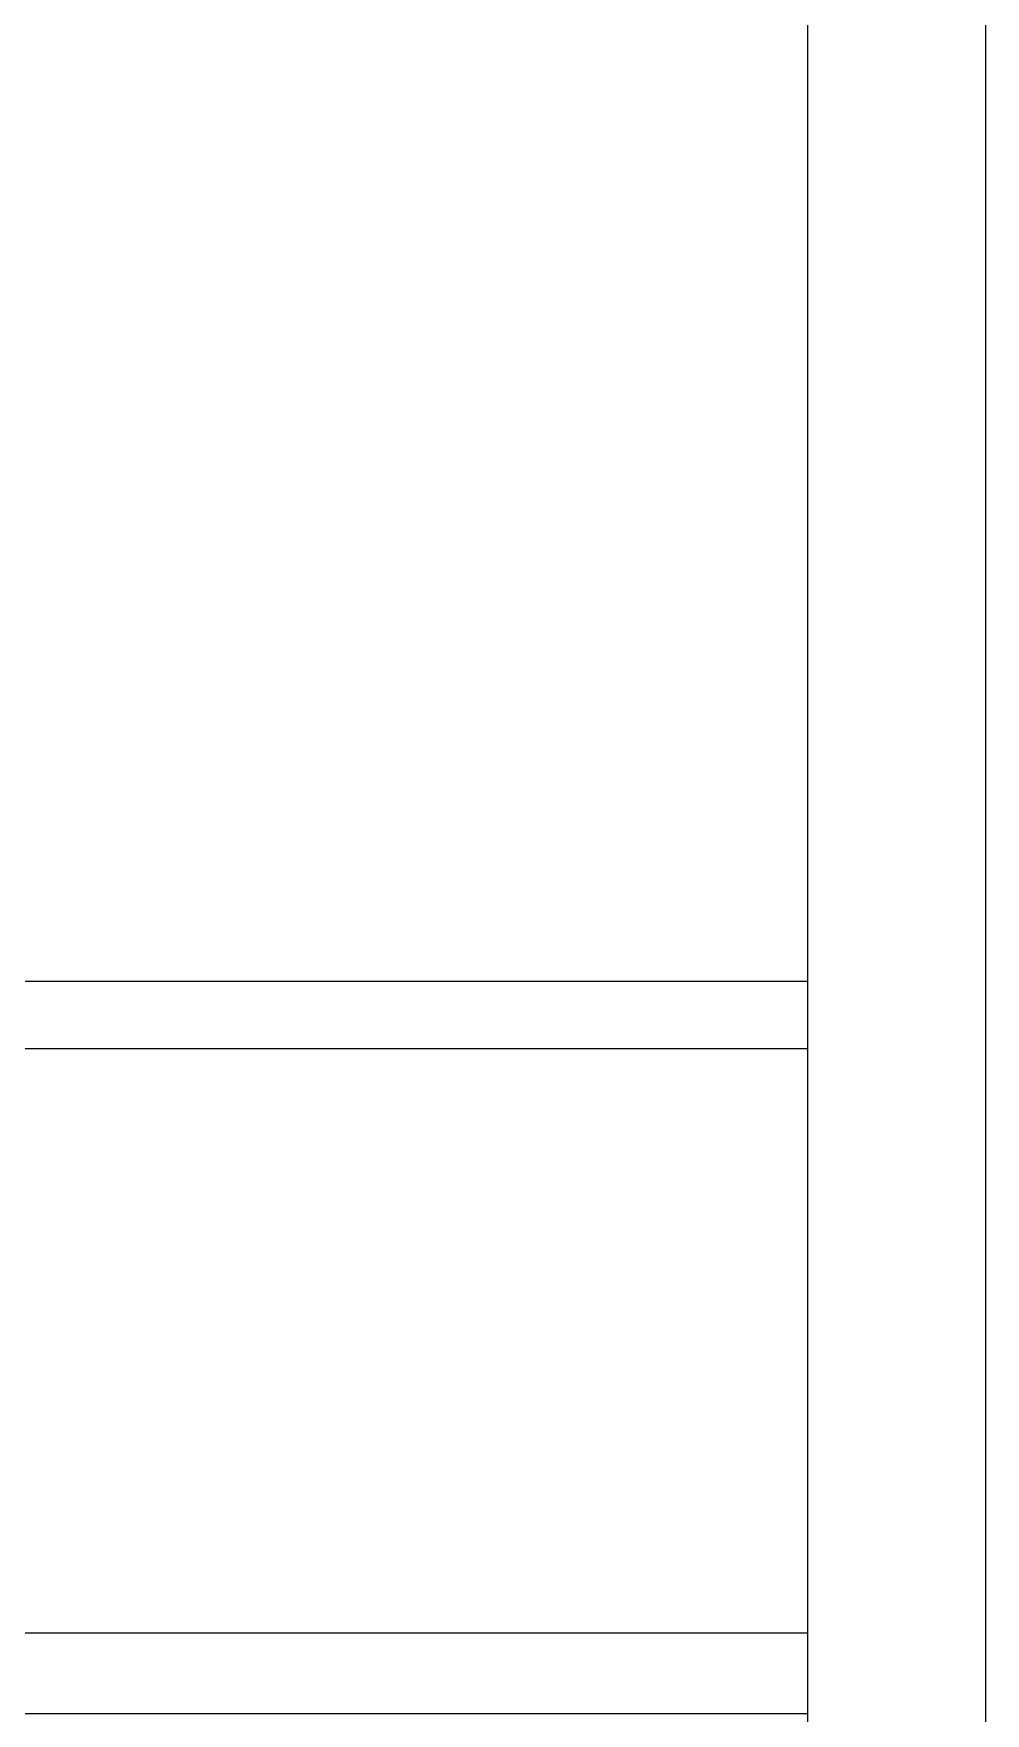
# Model space of a CAD drawing. Header units: millimetres. Extents: x 4862 to 20554, y 7569 to 11262.
# Drawn here: x 20284.14 to 20303.65, y 8053.93 to 8088.36 of the extents above; entities that cross this region are included whole.
import ezdxf

# ---------------------------------------------------------------- set-up
doc = ezdxf.new("R2010")
doc.units = ezdxf.units.MM

# ---------------------------------------------------------------- blocks, each defined once
blk = doc.blocks.new('A$C398a0407')
for p, q in [((8133.99, 5895.43), (9568, 5895.43)), ((8133.99, 5871.3), (9568, 5871.3)), ((8133.99, 5871.3), (9568, 5871.3)), ((8133.99, 5661.01), (9568, 5661.01)), ((8133.99, 5632.05), (9568, 5632.05))]:
    blk.add_line(p, q)
for points in [[(9632, 0), (0, 0), (0, 6848), (9632, 6848)], [(9568, 64), (64, 64), (64, 6784), (9568, 6784)]]:
    blk.add_lwpolyline(points, close=True)

msp = doc.modelspace()

# ---------------------------------------------------------------- linework, layer by layer
at = {"color": 1}
msp.add_lwpolyline([(19754.896, 8123.209), (20303.654, 8123.209), (20303.654, 7733.061), (19754.896, 7733.061)], close=True, dxfattribs=at)

# ---------------------------------------------------------------- block references
at = {"xscale": 0.05697241813319785, "yscale": 0.05697241813319785, "zscale": 0.05697241813319785}
msp.add_blockref('A$C398a0407', (19754.896, 7733.061), dxfattribs=at)

doc.saveas('drawing.dxf')
